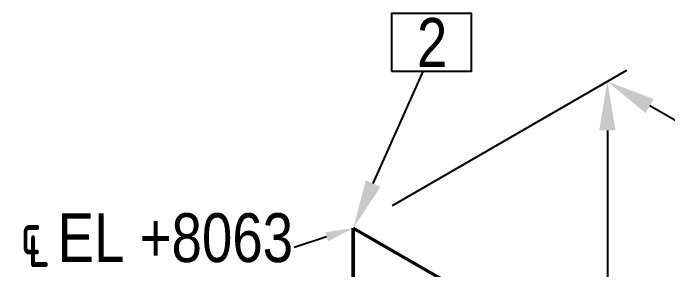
# Model space of a CAD drawing. Header units: millimetres. Extents: x 0 to 594, y 0 to 420.
# Drawn here: x 258.2 to 291.68, y 294.77 to 307.92 of the extents above; entities that cross this region are included whole.
import ezdxf
from ezdxf import colors
from ezdxf.entities.mleader import LeaderData, LeaderLine
from ezdxf.enums import TextEntityAlignment as Align
from ezdxf.math import Vec2, Vec3

# ---------------------------------------------------------------- set-up
doc = ezdxf.new("R2010")
doc.units = ezdxf.units.MM
doc.header["$LTSCALE"] = 0.25
doc.layers.add('주석', color=7, linetype='Continuous')
doc.layers.add('치수', color=1, linetype='Continuous')
doc.layers.add('파이프 작은 보어', color=30, linetype='Continuous', lineweight=50)
doc.styles.add('AdskIsoAnnotation', font='arial.ttf', dxfattribs={"width": 0.8, "height": 1})
doc.styles.add('AdskIsoMetric', font='arial.ttf', dxfattribs={"width": 0.8, "height": 2.5})
doc.styles.add('AdskIsoMetric-30', font='arial.ttf', dxfattribs={"width": 0.8, "height": 2.5})
doc.styles.add('AdskIsoMetric30', font='arial.ttf', dxfattribs={"width": 0.8, "oblique": 30, "height": 2.5})
doc.styles.get("Standard").update_dxf_attribs({"font": 'arial.ttf'})
doc.dimstyles.new('AdskIsoMetric', dxfattribs={"dimtxt": 2.5, "dimasz": 2.5, "dimexe": 1, "dimexo": 2, "dimgap": 0.8, "dimtad": 1, "dimdec": 0, "dimrnd": 1, "dimzin": 0, "dimdsep": 46, "dimtxsty": 'AdskIsoMetric', "dimcen": 0, "dimclrt": 7, "dimadec": 0, "dimazin": 0, "dimtfac": 1, "dimtdec": 0, "dimtmove": 1, "dimatfit": 3, "dimfxl": 0, "dimfrac": 2, "dimtolj": 1, "dimtzin": 0, "dimarcsym": 0})

# ---------------------------------------------------------------- blocks, each defined once
blk = doc.blocks.new('*D40')
at = {"layer": 'Defpoints', "color": 0}
for p in [(85.057, 307.918), (85.057, 292.918), (275.594, 197.911)]:
    blk.add_point(p, dxfattribs=at)
at = {"layer": '치수', "color": 0, "lineweight": -2}
for p, q in [((85.057, 305.608), (85.057, 291.763)), ((273.429, 184.161), (87.222, 291.668)), ((275.594, 195.601), (275.594, 181.756))]:
    blk.add_line(p, q, dxfattribs=at)
at = {"layer": '치수', "color": 0}
for points in [[(87.43, 292.029), (87.013, 291.307), (85.057, 292.918)], [(273.638, 184.521), (273.221, 183.8), (275.594, 182.911)]]:
    blk.add_solid(points, dxfattribs=at)
at = {"layer": '치수', "color": 7, "insert": (180.325, 240.531), "char_height": 2.5, "attachment_point": 5, "rotation": 330, "style": 'AdskIsoMetric-30'}
blk.add_mtext('\\A1;2672', dxfattribs=at)
blk = doc.blocks.new('*D41')
at = {"layer": 'Defpoints', "color": 0}
for p in [(275.594, 296.916), (288.585, 205.411), (275.594, 197.911)]:
    blk.add_point(p, dxfattribs=at)
at = {"layer": '치수', "color": 0, "lineweight": -2}
for p, q in [((277.594, 298.07), (289.585, 304.993)), ((288.585, 301.916), (288.585, 207.911)), ((277.594, 199.065), (289.585, 205.988))]:
    blk.add_line(p, q, dxfattribs=at)
at = {"layer": '치수', "color": 0}
for points in [[(288.168, 301.916), (289.001, 301.916), (288.585, 304.416)], [(288.168, 207.911), (289.001, 207.911), (288.585, 205.411)]]:
    blk.add_solid(points, dxfattribs=at)
at = {"layer": '치수', "color": 7, "insert": (286.319, 253.605), "char_height": 2.5, "attachment_point": 5, "rotation": 90, "style": 'AdskIsoMetric-30'}
blk.add_mtext('\\A1;4513', dxfattribs=at)
blk = doc.blocks.new('*D42')
at = {"layer": 'Defpoints', "color": 0}
for p in [(288.585, 304.416), (275.594, 296.916), (368.614, 243.211)]:
    blk.add_point(p, dxfattribs=at)
at = {"layer": '치수', "color": 0, "lineweight": -2}
for p, q in [((277.594, 298.07), (289.585, 304.993)), ((379.439, 251.961), (290.75, 303.166)), ((370.614, 244.366), (382.604, 251.288))]:
    blk.add_line(p, q, dxfattribs=at)
at = {"layer": '치수', "color": 0}
for points in [[(290.958, 303.527), (290.542, 302.805), (288.585, 304.416)], [(379.647, 252.322), (379.231, 251.6), (381.604, 250.711)]]:
    blk.add_solid(points, dxfattribs=at)
at = {"layer": '치수', "color": 7, "insert": (337.361, 278.872), "char_height": 2.5, "attachment_point": 5, "rotation": 330, "style": 'AdskIsoMetric30'}
blk.add_mtext('\\A1;706', dxfattribs=at)
blk = doc.blocks.new('엘보우-4-Iso2DSkew90')
at = {"color": 0, "linetype": 'ByBlock', "lineweight": -2, "extrusion": (-0.707107, -0.408248, 0.57735)}
for p, q in [((0, 0), (0, -6.124)), ((0, 0), (0, 0)), ((5.303, -3.062), (0, 0))]:
    blk.add_line(p, q, dxfattribs=at)
blk = doc.blocks.new('AnnoRect')
at = {"color": 0, "linetype": 'ByBlock', "lineweight": -2}
blk.add_wipeout([(-0.81, -0.6), (-0.81, 0.6), (0.81, 0.6), (0.81, -0.6)], dxfattribs=at)
blk.add_lwpolyline([(-0.81, -0.6), (-0.81, 0.6), (0.81, 0.6), (0.81, -0.6)], close=True, dxfattribs=at)
at = {"color": 0, "linetype": 'ByBlock', "lineweight": -2, "style": 'AdskIsoAnnotation', "width": 0.8}
blk.add_attdef('XX', text='', height=1, dxfattribs=at).set_placement((0, 0), align=Align.MIDDLE_CENTER)

msp = doc.modelspace()

# ---------------------------------------------------------------- block references
at = {"layer": '파이프 작은 보어'}
msp.add_blockref('엘보우-4-Iso2DSkew90', (275.5944, 296.9158), dxfattribs=at)

# ---------------------------------------------------------------- texts
at = {"layer": '주석', "insert": (258.569, 294.9223), "char_height": 2.5, "attachment_point": 7, "style": 'AdskIsoAnnotation'}
msp.add_mtext('{\\Q0;℄ EL +8063}', dxfattribs=at)

# ---------------------------------------------------------------- dimensions: what is measured, and where the dimension line sits
at = {"layer": '치수'}
for base, p1, p2, angle, text, override, picture, middle in [((85.0565, 292.9178), (275.5944, 197.9107), (85.0565, 307.9178), 150, '2672', {"dimtad": 0, "dimlfac": 12.144867, "dimtxsty": 'AdskIsoMetric-30', "dimse1": 0, "dimse2": 0, "dimsd1": 0, "dimsd2": 0, "dimtmove": 1}, '*D40', (180.3255, 240.5311)), ((288.5848, 205.4107), (275.5944, 296.9158), (275.5944, 197.9107), 270, '4513', {"dimtad": 0, "dimlfac": 45.586883, "dimtxsty": 'AdskIsoMetric-30', "dimse1": 0, "dimse2": 0, "dimsd1": 0, "dimsd2": 0, "dimtmove": 1}, '*D41', (286.3185, 253.6048)), ((288.5848, 304.4158), (368.6137, 243.2111), (275.5944, 296.9158), 150, '706', {"dimtad": 0, "dimlfac": 6.573279, "dimtxsty": 'AdskIsoMetric30', "dimse1": 0, "dimse2": 0, "dimsd1": 0, "dimsd2": 0, "dimtmove": 1}, '*D42', (337.3608, 278.8719))]:
    dim = msp.add_linear_dim(base=base, p1=p1, p2=p2, angle=angle, text=text, dimstyle='AdskIsoMetric', override=override, dxfattribs=at)
    dim.commit()
    dim.dimension.update_dxf_attribs({"geometry": picture, "text_midpoint": middle, "dimtype": 160})

# ---------------------------------------------------------------- leaders
at = {"layer": '주석'}
ml = msp.add_multileader_mtext('Standard', dxfattribs=at)
ml.set_content('')
ml.set_leader_properties()
ml.build(insert=Vec2(0, 0))
ml.multileader.update_dxf_attribs({"dogleg_length": 0, "arrow_head_size": 2.5})
ctx = ml.context
ctx.base_point, ctx.arrow_head_size, ctx.plane_origin = Vec3(279.169, 304.9223), 2.5, Vec3(-0.431, 12.9223)
notes = []
notes.append((ctx, [(0, (1, 1, 0), (279.169, 304.9223), (-1, 0), 0, [(0, [(275.5944, 296.9158)], 0, [])])]))
ctx.mtext, ml.multileader.dxf.content_type = None, 0
ml = msp.add_multileader_mtext('Standard', dxfattribs=at)
ml.set_content('')
ml.set_leader_properties()
ml.build(insert=Vec2(0, 0))
ml.multileader.update_dxf_attribs({"dogleg_length": 0, "arrow_head_size": 1.433})
ctx = ml.context
ctx.base_point, ctx.arrow_head_size, ctx.plane_origin = Vec3(272.569, 295.9223), 1.433, Vec3(-0.431, 12.9223)
notes.append((ctx, [(0, (1, 1, 0), (272.569, 295.9223), (-1, 0), 0, [(0, [(275.5944, 296.9158)], 0, [])])]))
ctx.mtext, ml.multileader.dxf.content_type = None, 0
for ctx, leaders in notes:
    for number, flags, end, landing, length, lines in leaders:
        leader = LeaderData()
        leader.index, (leader.has_last_leader_line, leader.has_dogleg_vector, leader.attachment_direction) = number, flags
        leader.last_leader_point, leader.dogleg_vector, leader.dogleg_length = Vec3(end), Vec3(landing), length
        for number, points, colour, breaks in lines:
            line = LeaderLine()
            line.index, line.vertices, line.color, line.breaks = number, Vec3.list(points), colors.encode_raw_color(colour), breaks
            leader.lines.append(line)
        ctx.leaders.append(leader)

# ---------------------------------------------------------------- next in the draw order: block references
ref = msp.add_blockref('AnnoRect', (279.5928, 306.4223), dxfattribs=dict(at, xscale=2.5, yscale=2.5, zscale=2.5))
ref.add_attrib('XX_001', '2', (278.8486, 305.1671), dxfattribs={"layer": '0', "color": 0, "linetype": 'ByBlock', "lineweight": -2, "height": 2.5, "style": 'AdskIsoAnnotation', "width": 0.8})

doc.saveas('drawing.dxf')
